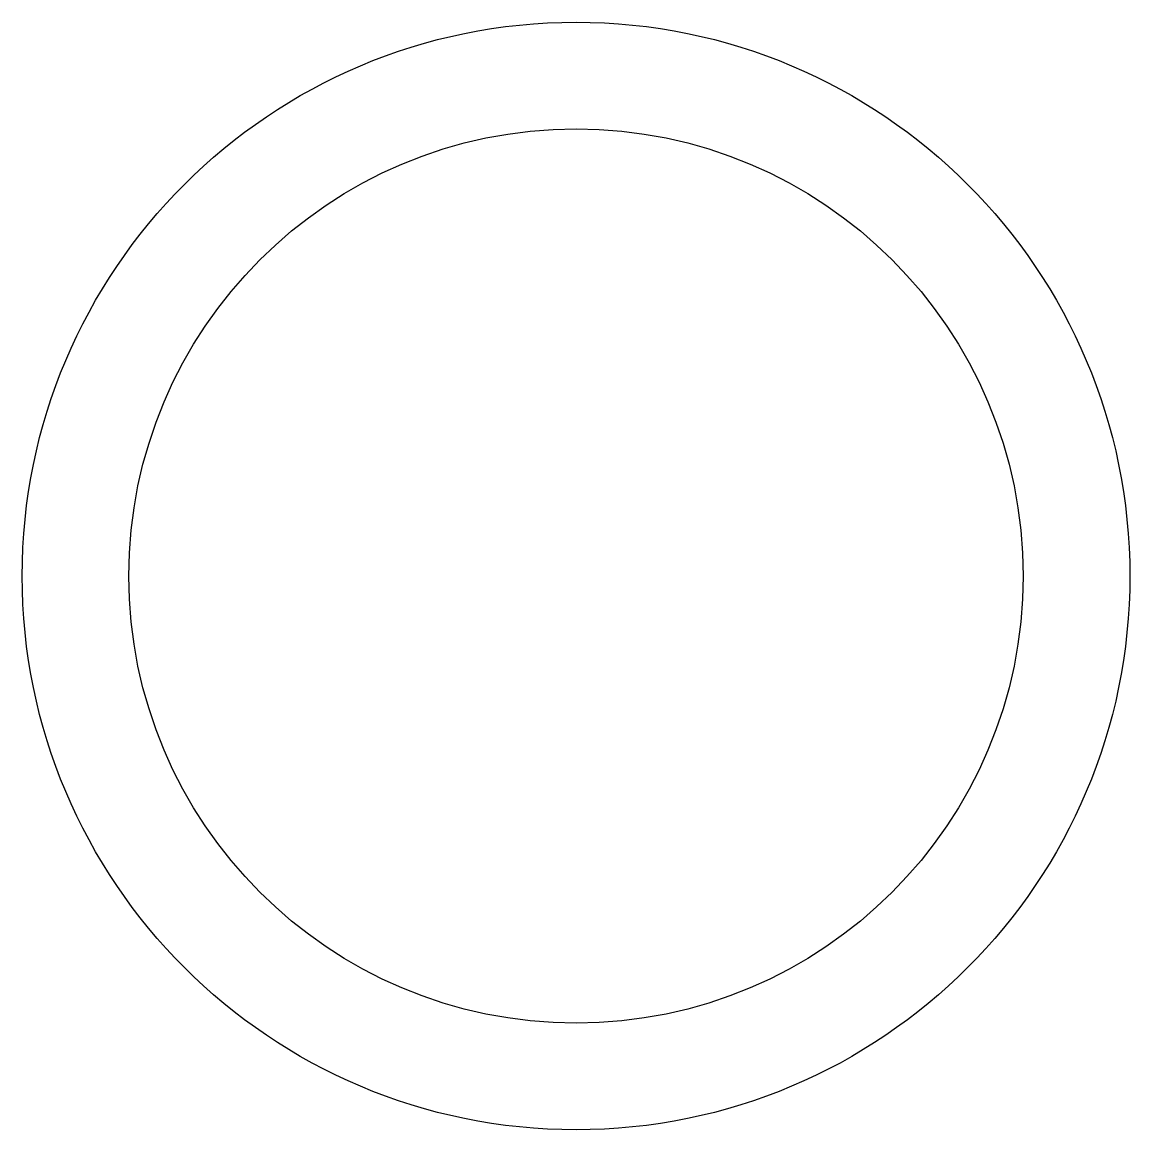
# Model space of a CAD drawing. Extents: x 152.7 to 180.2, y 201.3 to 228.8.
import ezdxf

# ---------------------------------------------------------------- set-up
doc = ezdxf.new("R2010")
doc.units = 0
doc.header["$LTSCALE"] = 15
doc.layers.add('ANA', color=220, linetype='CONTINUOUS')

msp = doc.modelspace()

# ---------------------------------------------------------------- linework, layer by layer
at = {"layer": 'ANA', "color": 0}
for radius in [13.75, 11.1]:
    msp.add_circle((166.454, 215.08), radius, dxfattribs=at)

doc.saveas('drawing.dxf')
